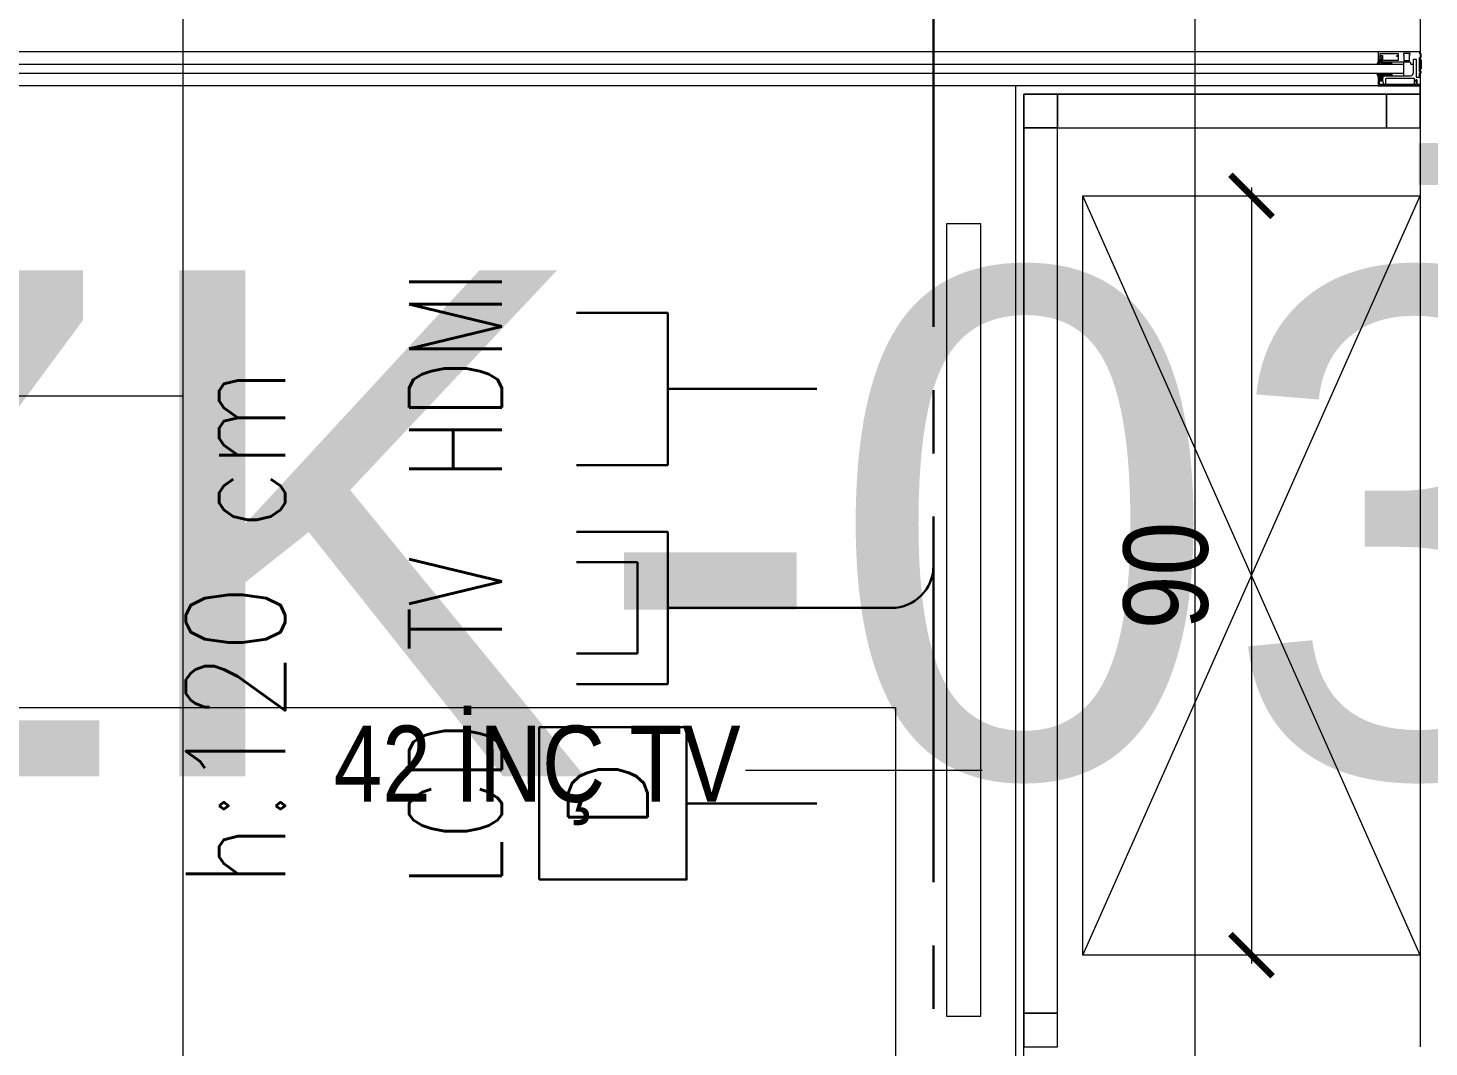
# Model space of a CAD drawing. Extents: x -9058 to 11890, y 0 to 8114.
# Drawn here: x 3738 to 3904.1, y 2977.9 to 3098.6 of the extents above; entities that cross this region are included whole.
import ezdxf
from ezdxf.enums import TextEntityAlignment as Align

# ---------------------------------------------------------------- set-up
doc = ezdxf.new("R2010")
doc.units = 0
doc.header["$LTSCALE"] = 10
doc.header["$MEASUREMENT"] = 0
doc.linetypes.add('CENTER', pattern=[2, 1.25, -0.25, 0.25, -0.25])
doc.layers.get('0').update_dxf_attribs({"color": 9, "lineweight": 9})
for name, color, linetype, lineweight in [('05', 9, 'Continuous', 9), ('06D', 9, 'Continuous', 9), ('10', 9, 'Continuous', 9), ('11', 9, 'Continuous', 9), ('14', 9, 'Continuous', 9), ('15', 9, 'Continuous', 9), ('21_mahal200', 9, 'Continuous', 9), ('21_mahal200 @ 20', 9, 'Continuous', 9), ('40A', 9, 'Continuous', 9), ('E-DATA LCD EKRAN', 7, 'Continuous', 30), ('E-DATA PRİZİ (RJ45)', 7, 'Continuous', 30), ('E-KABLO', 7, 'Continuous', 30), ('E-YAZI', 7, 'Continuous', 30)]:
    doc.layers.add(name, color=color, linetype=linetype, lineweight=lineweight)
doc.styles.add('Arial', font='arial.ttf', dxfattribs={"height": 2.5})
doc.styles.add('E-YAZI', font='txttw.shx')
doc.styles.add('MuuM_TEXT-STANDART', font='ARIALN.TTF')
doc.dimstyles.new('MuuM_DIM50', dxfattribs={"dimscale": 5, "dimtxt": 2, "dimasz": 1, "dimexe": 1, "dimexo": 1, "dimgap": 1, "dimtad": 1, "dimdec": 1, "dimrnd": 1, "dimdsep": 46, "dimtxsty": 'MuuM_TEXT-STANDART', "dimblk": 'ARCHTICK', "dimcen": 0, "dimdle": 0.2, "dimclrd": 256, "dimclre": 256, "dimclrt": 256, "dimadec": 0, "dimazin": 0, "dimtfac": 5, "dimtdec": 1, "dimtix": 1, "dimtmove": 2, "dimatfit": 3, "dimldrblk": 'DOT', "dimfxl": 5, "dimfxlon": 1, "dimtolj": 1, "dimlwd": -1, "dimlwe": -1, "dimarcsym": 0})
pattern_1 = [(225, (-604.72493, -4790.89289), (-0.0883883476, 0.0883883476), []), (135, (-604.72493, -4790.89289), (0.0883883476, 0.0883883476), [])]

# ---------------------------------------------------------------- blocks, each defined once
blk = doc.blocks.new('0a_roomno2')
blk.add_lwpolyline([(30, -16), (0, -16), (0, 0), (30, 0)], close=True)
for points in [[(0, 0), (30, 0)], [(12, -5), (12, -16)], [(18, -5), (18, -16)], [(12, -10.5), (0, -10.5)]]:
    blk.add_lwpolyline(points)
at = {"layer": '40A'}
blk.add_lwpolyline([(0, 0), (30, 0)], dxfattribs=at)
at = {"style": 'Arial'}
blk.add_attdef('ODANO', (0, 1.505), '', height=3, dxfattribs=at)
blk.add_attdef('MEKANADI', text='', height=3, dxfattribs=at).set_placement((0.525, -4.75), align=Align.BOTTOM_LEFT)
at = {"style": 'MuuM_TEXT-STANDART', "width": 0.6}
for tag, p in [('YER01', (15, -7)), ('TAVAN01', (20.625, -7)), ('DUVAR01', (26.25, -7)), ('YER02', (15, -10.375)), ('TAVAN02', (20.625, -10.375)), ('DUVAR02', (26.25, -10.375)), ('YER03', (15, -13.75)), ('TAVAN03', (20.625, -13.75)), ('DUVAR03', (26.25, -13.75))]:
    blk.add_attdef(tag, text='', height=2.25, dxfattribs=at).set_placement(p, align=Align.MIDDLE_CENTER)
at = {"style": 'MuuM_TEXT-STANDART'}
blk.add_attdef('M2', text='', height=2.25, dxfattribs=at).set_placement((1.3231, -7.8046), align=Align.MIDDLE_LEFT)
at = {"style": 'MuuM_TEXT-STANDART', "width": 0.6}
blk.add_attdef('TEMIZTAVANYUKSEKLIGI', text='', height=2.25, dxfattribs=at).set_placement((2.7, -13.1619), align=Align.MIDDLE_LEFT)
blk = doc.blocks.new('*U1139')
at = {"layer": '21_mahal200 @ 20', "xscale": 20, "yscale": 20, "zscale": 20}
blk.add_blockref('0a_roomno2', (3240.86, 3018.12), dxfattribs=at)
blk = doc.blocks.new('*U1151')
at = {"layer": '21_mahal200 @ 20'}
ref = blk.add_blockref('0a_roomno2', (3516.33, 3265), dxfattribs=dict(at, xscale=20, yscale=20, zscale=20))
ref.add_attrib('TAVAN02', 'T09', dxfattribs={"layer": '0', "height": 45, "style": 'MuuM_TEXT-STANDART', "width": 0.6}).set_placement((3928.83, 3062.5), align=Align.MIDDLE_CENTER)
blk = doc.blocks.new('*U1152')
at = {"layer": '21_mahal200 @ 20'}
ref = blk.add_blockref('0a_roomno2', (3474.33, 2974.84), dxfattribs=dict(at, xscale=20, yscale=20, zscale=20))
ref.add_attrib('ODANO', ' PRS-ZK-03', (3474.33, 3009.94), dxfattribs={"layer": '0', "height": 60, "style": 'Arial'})
blk = doc.blocks.new('VERRENN')
at = {"layer": '05'}
blk.add_lwpolyline([(4157.1, 3002.82), (4117.1, 3002.82), (4117.1, 3092.82), (4157.1, 3092.82)], close=True, dxfattribs=at)
for points in [[(4157.1, 3002.82), (4117.1, 3092.82)], [(4117.1, 3002.82), (4157.1, 3092.82)]]:
    blk.add_lwpolyline(points, dxfattribs=at)
blk = doc.blocks.new('_ArchTick')
at = {"color": 0, "linetype": 'ByBlock', "const_width": 0.15}
blk.add_lwpolyline([(-0.5, -0.5), (0.5, 0.5)], dxfattribs=at)
blk = doc.blocks.new('*D934')
at = {"transparency": 16777216}
for p, q in [((3883.06, 3079.75), (3883.06, 2987.75)), ((3883.06, 3078.75), (3888.06, 3078.75)), ((3883.06, 2988.75), (3878.06, 2988.75))]:
    blk.add_line(p, q, dxfattribs=at)
at = {"transparency": 16777216, "xscale": 5, "yscale": 5, "zscale": 5}
for p, rotation in [((3883.06, 3078.75), 90), ((3883.06, 2988.75), 270)]:
    blk.add_blockref('_ArchTick', p, dxfattribs=dict(at, rotation=rotation))
at = {"transparency": 16777216, "insert": (3872.95, 3033.75), "char_height": 10, "attachment_point": 5, "rotation": 90, "style": 'MuuM_TEXT-STANDART'}
blk.add_mtext('\\A1;90', dxfattribs=at)
blk = doc.blocks.new('_Dot')
at = {"color": 0, "linetype": 'ByBlock', "lineweight": -2}
blk.add_line((-0.5, 0), (-1, 0), dxfattribs=at)
at = {"color": 0, "linetype": 'ByBlock', "const_width": 0.5}
blk.add_lwpolyline([(-0.25, 0, 1), (0.25, 0, 1)], format="xyb", close=True, dxfattribs=at)
blk = doc.blocks.new('DOT')
at = {"color": 0, "linetype": 'ByBlock'}
blk.add_line((-0.5, 0), (-1, 0), dxfattribs=at)
at = {"color": 0, "linetype": 'ByBlock', "const_width": 0.5}
blk.add_lwpolyline([(-0.25, 0, 1), (0.25, 0, 1)], format="xyb", close=True, dxfattribs=at)
blk = doc.blocks.new('E-LCD+TV+HDMI')
at = {"layer": 'E-DATA PRİZİ (RJ45)', "color": 1}
for p, q in [((-24.58, 77.49), (-24.58, 48)), ((-14.75, 77.49), (-14.75, 57.83)), ((14.75, 77.49), (14.75, 57.83)), ((24.58, 77.49), (24.58, 48)), ((46.06, 77.49), (46.06, 48)), ((95.21, 77.49), (95.21, 48)), ((-14.75, 57.83), (14.75, 57.83)), ((-24.58, 48), (24.58, 48)), ((0, 48), (0, 0)), ((46.06, 48), (95.21, 48)), ((70.64, 48), (70.64, 0)), ((-63.03, 0), (-63.03, 41.99))]:
    blk.add_line(p, q, dxfattribs=at)
blk.add_lwpolyline([(-87.61, 89.56), (-38.46, 89.56), (-38.46, 41.99), (-87.61, 41.99)], close=True, dxfattribs=at)
at = {"layer": 'E-DATA PRİZİ (RJ45)', "color": 1, "style": 'E-YAZI'}
blk.add_text('D', height=25.6, dxfattribs=at).set_placement((-71.83, 54.59))
at = {"layer": 'E-YAZI', "color": 1, "style": 'E-YAZI', "width": 0.7}
for s, p in [('LCD', (-90, 101.57)), ('TV', (-14, 101.57)), ('HDMI', (41.23, 101.57))]:
    blk.add_text(s, height=30, dxfattribs=at).set_placement(p)

msp = doc.modelspace()

# ---------------------------------------------------------------- hatches: boundary and pattern name
at = {"layer": '10'}
h = msp.add_hatch(dxfattribs=at)
h.set_pattern_fill('NET', color=256, angle=315, style=0)
h.set_pattern_definition(pattern_1)
h.paths.add_polyline_path([(3898.55, 3094.69), (3898.49, 3094.69), (3898.45, 3094.79), (3898.45, 3094.84), (3898.47, 3094.84), (3898.47, 3094.96), (3898.18, 3094.96), (3898.18, 3094.84), (3898.22, 3094.84), (3898.17, 3094.69), (3898.09, 3094.69), (3897.92, 3094.32), (3898.02, 3094.32), (3898.02, 3094.37), (3898.19, 3094.56, 0.2599), (3898.26, 3094.32), (3898.51, 3094.32, 0.382682)])
h.paths.add_polyline_path([(3898.31, 3094.56), (3898.5, 3094.56, -2.16717)], flags=16)
h = msp.add_hatch(dxfattribs=at)
h.set_pattern_fill('NET', color=256, angle=315, style=0)
h.set_pattern_definition([(225, (-608.45213, -4799.11201), (-0.0883883476, 0.0883883476), []), (135, (-608.45213, -4799.11201), (0.0883883476, 0.0883883476), [])])
h.paths.add_polyline_path([(3899.72, 3094.64), (3899.72, 3094.32), (3898.68, 3094.32), (3898.68, 3094.64)])
h = msp.add_hatch(dxfattribs=at)
h.set_pattern_fill('NET', color=256, angle=315, style=0)
h.set_pattern_definition([(225, (-629.50453, -4796.65597), (-0.0883883476, 0.0883883476), []), (135, (-629.50453, -4796.65597), (0.0883883476, 0.0883883476), [])])
h.paths.add_polyline_path([(3903.17, 3094.89), (3903.17, 3093.82), (3902.99, 3093.82), (3902.99, 3094.89)])
h = msp.add_hatch(dxfattribs=at)
h.set_pattern_fill('NET', color=256, angle=315, style=0)
h.set_pattern_definition(pattern_1)
h.paths.add_polyline_path([(3898.55, 3092.92), (3898.49, 3092.92), (3898.45, 3092.81), (3898.45, 3092.77), (3898.47, 3092.77), (3898.47, 3092.64), (3898.18, 3092.64), (3898.18, 3092.76), (3898.22, 3092.76), (3898.17, 3092.92), (3898.09, 3092.91), (3897.92, 3093.28), (3898.02, 3093.28), (3898.02, 3093.24), (3898.19, 3093.05, -0.2599), (3898.26, 3093.28), (3898.51, 3093.28, -0.382682)])
h.paths.add_polyline_path([(3898.31, 3093.04), (3898.5, 3093.04, 2.16717)], flags=16)
h = msp.add_hatch(dxfattribs=at)
h.set_pattern_fill('NET', color=256, angle=315, style=0)
h.set_pattern_definition([(225, (-608.45213, -4792.60287), (-0.0883883476, 0.0883883476), []), (135, (-608.45213, -4792.60287), (0.0883883476, 0.0883883476), [])])
h.paths.add_polyline_path([(3899.72, 3093.28), (3899.72, 3092.99), (3898.68, 3092.99), (3898.68, 3093.28)])

# ---------------------------------------------------------------- linework, layer by layer
msp.add_lwpolyline([(3823.06, 3010.69), (3851.13, 3010.69)])
at = {"layer": '05', "color": 1}
msp.add_lwpolyline([(3846.94, 2981.48), (3846.94, 3075.48), (3850.94, 3075.48), (3850.94, 2981.48), (3846.94, 2981.48)], dxfattribs=at)
at = {"layer": '06D'}
for p, q in [((3898.09, 3095.8), (3409.06, 3095.8)), ((3898.09, 3091.8), (3409.06, 3091.8))]:
    msp.add_line(p, q, dxfattribs=at)
at = {"layer": '10'}
for points in [[(3902.99, 3092.83), (3902.99, 3093.35), (3903.17, 3093.35), (3903.17, 3093.49), (3902.99, 3093.49), (3902.99, 3095.13), (3903.17, 3095.13), (3903.17, 3095.57), (3903.04, 3095.57), (3903.04, 3095.81), (3898.08, 3095.81), (3898.08, 3094.68), (3898.18, 3094.68), (3898.23, 3094.86), (3898.18, 3094.86), (3898.18, 3095.23), (3898.46, 3095.23), (3898.46, 3094.69), (3898.61, 3094.69), (3898.65, 3094.64), (3901.89, 3094.64), (3901.96, 3094.35), (3902.26, 3094.35), (3902.26, 3094.95), (3902.58, 3094.95), (3902.58, 3092.83)], [(3901.14, 3094.78), (3901.82, 3094.78), (3901.82, 3095.49), (3901.89, 3095.52), (3901.89, 3095.61), (3901.08, 3095.61), (3901.08, 3095.47), (3901.14, 3095.41)], [(3856.06, 3090.8), (3856.06, 3086.8), (3860.06, 3086.8), (3860.06, 3090.8)], [(3860.06, 3086.8), (3899.06, 3086.8), (3899.06, 3090.8), (3860.06, 3090.8)], [(3899.06, 3090.8), (3899.06, 3086.8), (3903.06, 3086.8), (3903.06, 3090.8)], [(3860.06, 3086.8), (3856.06, 3086.8), (3856.06, 2981.87), (3860.06, 2981.87)], [(3856.06, 2981.87), (3856.06, 2977.87), (3860.06, 2977.87), (3860.06, 2981.87)]]:
    msp.add_lwpolyline(points, close=True, dxfattribs=at)
for points in [[(3900.34, 3095.37), (3900.5, 3095.37), (3900.5, 3095.6), (3898.29, 3095.6), (3898.29, 3095.37), (3898.6, 3095.37), (3898.6, 3094.83), (3900.5, 3094.83)], [(3898.08, 3094.68), (3897.92, 3094.32)], [(3898.19, 3094.56), (3898.02, 3094.37), (3898.02, 3094.32)], [(3898.46, 3094.96), (3898.18, 3094.96)], [(3898.68, 3094.64), (3898.68, 3094.64), (3898.68, 3094.3)], [(3899.72, 3094.3), (3899.72, 3094.64)], [(3901.09, 3094.64), (3901.09, 3092.99)], [(3902.99, 3094.89), (3903.17, 3094.89), (3903.17, 3093.82)], [(3902.99, 3093.82), (3903.17, 3093.82)], [(3898.09, 3092.91), (3897.92, 3093.28)], [(3898.19, 3093.05), (3898.02, 3093.24), (3898.02, 3093.28)], [(3898.25, 3091.95), (3898.25, 3092.4), (3898.56, 3092.4), (3898.56, 3092.69), (3898.65, 3092.69), (3898.55, 3092.91), (3898.49, 3092.91), (3898.45, 3092.81), (3898.45, 3092.76), (3898.47, 3092.76), (3898.47, 3092.51), (3898.18, 3092.51), (3898.18, 3092.76), (3898.22, 3092.76), (3898.17, 3092.91), (3898.09, 3092.9), (3898.09, 3091.8), (3903.06, 3091.8)], [(3898.47, 3092.64), (3898.18, 3092.64)], [(3898.65, 3092.7), (3898.68, 3092.7), (3898.68, 3093.3)], [(3899.72, 3093.3), (3899.72, 3092.99)]]:
    msp.add_lwpolyline(points, dxfattribs=at)
for points in [[(3900.5, 3094.83), (3900.5, 3095.25), (3900.34, 3095.25, -1), (3900.34, 3095.37, 1)], [(3898.5, 3094.56), (3898.31, 3094.56, 1)], [(3898.68, 3092.99), (3901.94, 3092.99, 0.414214), (3902.26, 3093.32), (3902.26, 3094.35)], [(3902.59, 3092.31), (3902.59, 3091.95), (3898.28, 3091.95), (3898.28, 3091.92, -0.561743), (3898.2, 3091.91, -0.595966), (3898.25, 3091.96, 2.204878)], [(3898.5, 3093.04), (3898.31, 3093.04, -1)], [(3898.56, 3092.7), (3898.68, 3092.12, 0.833203), (3898.99, 3092.13, 0.447088)], [(3898.99, 3092.13), (3898.99, 3092.58, -0.414214), (3899.09, 3092.68), (3902.34, 3092.68), (3902.34, 3091.95)], [(3903.06, 3091.81), (3903.06, 3091.95), (3902.72, 3091.95), (3902.72, 3092.43, 1), (3902.51, 3092.43)], [(3902.51, 3092.43, 0.305404), (3902.59, 3092.31, 5.773092)]]:
    msp.add_lwpolyline(points, format="xyb", dxfattribs=at)
for centre, radius, start, end in [((3898.44, 3094.51), 0.253, 168.6676, 234.1258), ((3898.4, 3094.48), 0.125, 139.5402, 40.4598), ((3898.33, 3094.52), 0.273, 305.9738, 36.4289), ((3898.44, 3093.1), 0.253, 125.8742, 191.3324), ((3898.4, 3093.12), 0.125, 319.5402, 220.4598), ((3898.33, 3093.08), 0.273, 323.5711, 54.0262)]:
    msp.add_arc(centre, radius, start, end, dxfattribs=at)
at = {"layer": '11'}
msp.add_lwpolyline([(3903.06, 3090.8), (3903.06, 3091.8), (3855.06, 3091.8), (3855.06, 2913.87), (3863.06, 2913.87), (3863.06, 2914.87), (3856.06, 2914.87), (3856.06, 3090.8), (3903.06, 3090.8)], dxfattribs=at)
at = {"layer": '14'}
msp.add_lwpolyline([(3903.06, 3161.87), (3903.06, 2977.87)], dxfattribs=at)
msp.add_lwpolyline([(3903.06, 3161.87), (3903.06, 2977.87)], dxfattribs=at)
at = {"layer": '15'}
for p, q in [((3901.09, 3094.3), (3407.55, 3094.3)), ((3407.55, 3093.3), (3901.09, 3093.3))]:
    msp.add_line(p, q, dxfattribs=at)
at = {"layer": 'E-KABLO', "color": 6, "linetype": 'CENTER', "ltscale": 3}
for p, q in [((3845.36, 3340.73), (3845.36, 3034.91)), ((3845.36, 3034.91), (3845.36, 2381.62)), ((3831.51, 3029.91), (3840.36, 3029.91))]:
    msp.add_line(p, q, dxfattribs=at)
msp.add_arc((3840.36, 3034.91), 5, 270, 0, dxfattribs=at)

# ---------------------------------------------------------------- block references
at = {"color": 3}
msp.add_blockref('VERRENN', (-254.05, -14.07), dxfattribs=at)
at = {"layer": '21_mahal200', "color": 6}
for name in ['*U1151', '*U1139', '*U1152']:
    msp.add_blockref(name, (0, 0), dxfattribs=at)
at = {"layer": 'E-DATA LCD EKRAN', "color": 1, "xscale": 0.3674999999999999, "yscale": 0.3674999999999999, "zscale": 0.3674999999999999, "rotation": 89.99999999999999}
msp.add_blockref('E-LCD+TV+HDMI', (3831.51, 3029.91), dxfattribs=at)

# ---------------------------------------------------------------- texts
at = {"style": 'MuuM_TEXT-STANDART'}
msp.add_text('42 İNÇ TV', height=9.028, dxfattribs=at).set_placement((3774.22, 3006.93))
at = {"layer": 'E-YAZI', "color": 3, "style": 'E-YAZI', "width": 0.8}
msp.add_text('h:120 cm', height=11.76, rotation=90, dxfattribs=at).set_placement((3768.47, 2996.79))

# ---------------------------------------------------------------- dimensions: what is measured, and where the dimension line sits
at = {"color": 3}
dim = msp.add_linear_dim(base=(3883.06, 2988.75), p1=(3883.06, 3078.75), p2=(3883.06, 2988.75), angle=90, dimstyle='MuuM_DIM50', override={"dimldrblk": 'DOT', "dimfxl": 3}, dxfattribs=at)
dim.commit()
dim.dimension.update_dxf_attribs({"geometry": '*D934', "text_midpoint": (3872.95, 3033.75)})

doc.saveas('drawing.dxf')
